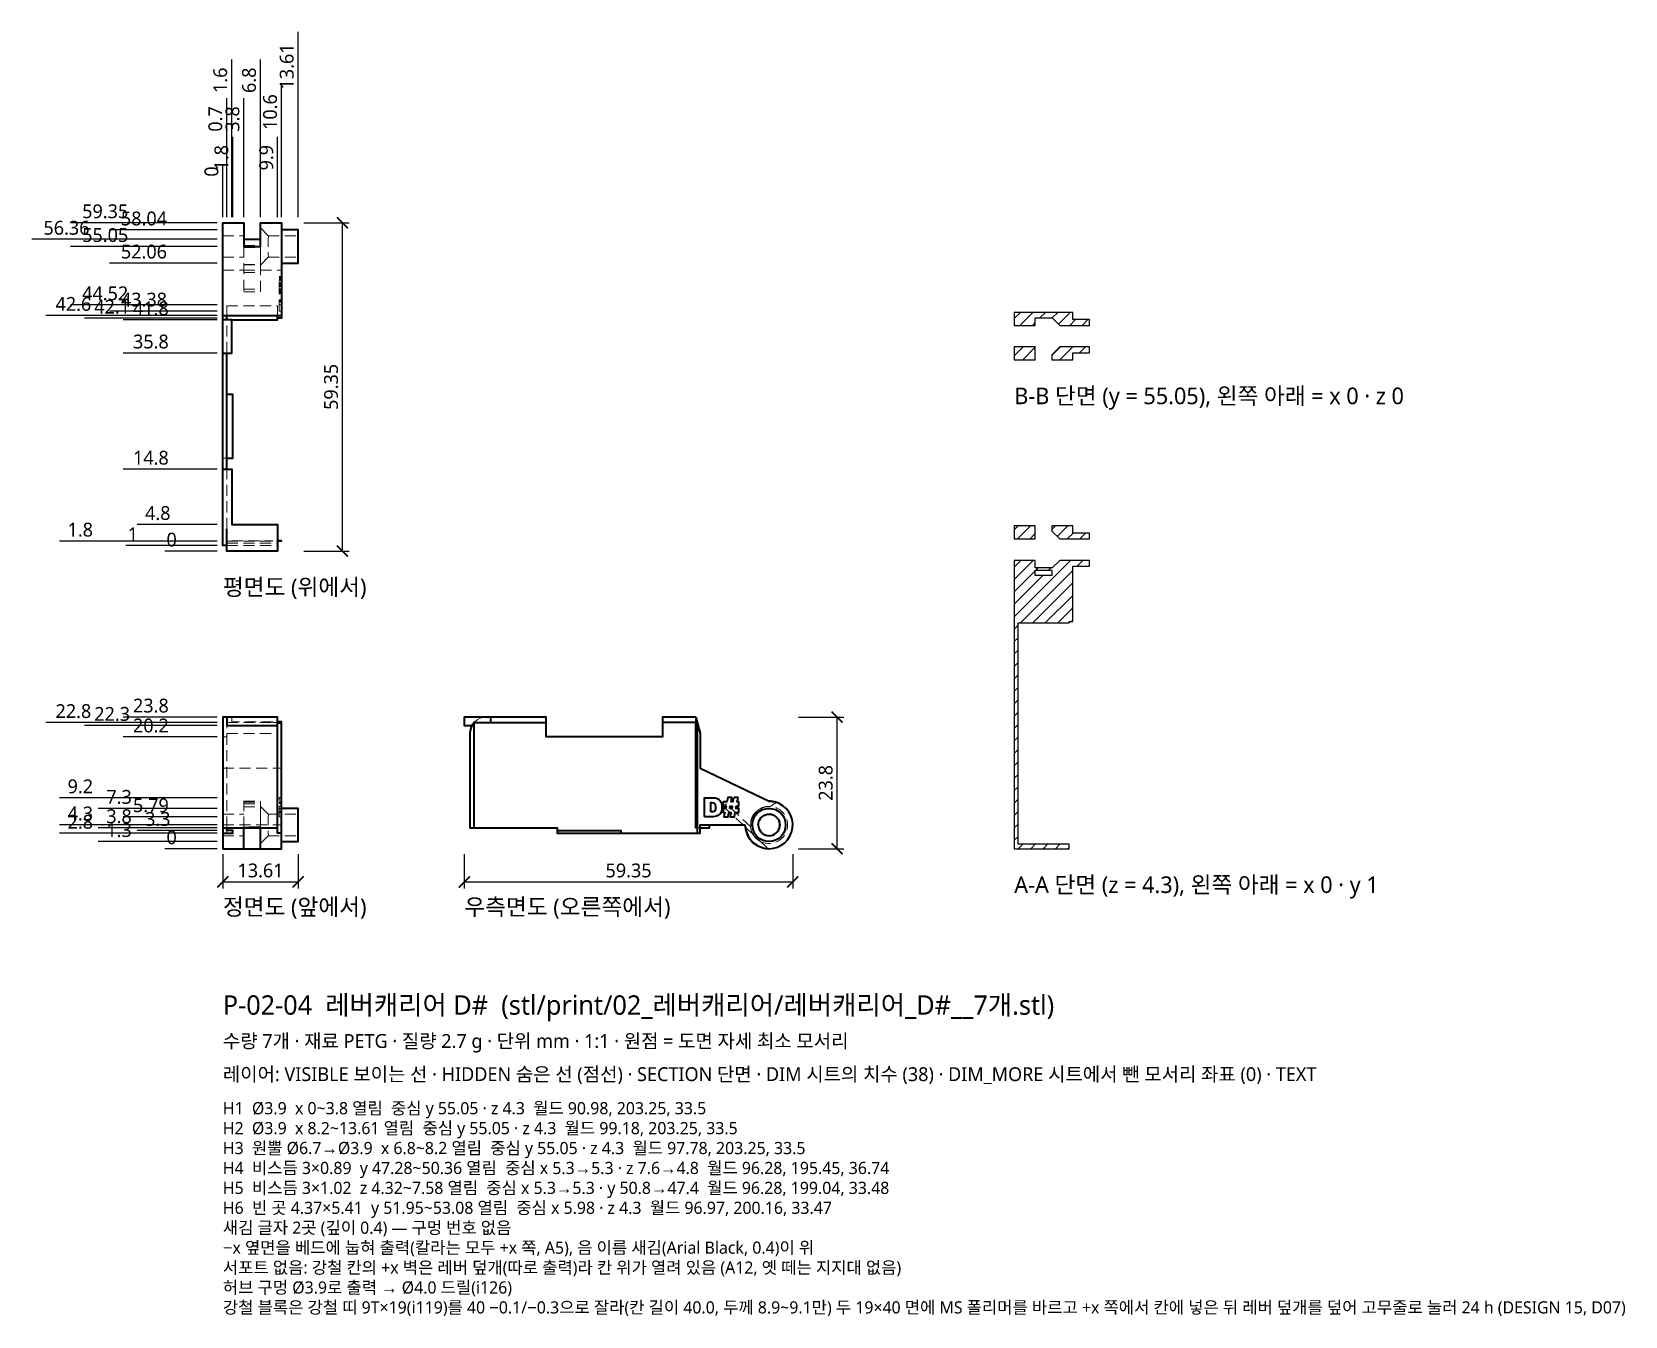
# Model space of a CAD drawing. Header units: millimetres. Extents: x -34 to 253, y -84 to 148.
import ezdxf

# ---------------------------------------------------------------- set-up
doc = ezdxf.new("R2010")
doc.units = ezdxf.units.MM
doc.linetypes.add('HIDDEN', pattern=[3, 2, -1])
for name, color, linetype, lineweight in [('DIM', 4, 'CONTINUOUS', 13), ('HIDDEN', 8, 'HIDDEN', 18), ('SECTION', 5, 'CONTINUOUS', 25), ('TEXT', 7, 'CONTINUOUS', 18), ('VISIBLE', 7, 'CONTINUOUS', 35)]:
    doc.layers.add(name, color=color, linetype=linetype, lineweight=lineweight)
doc.styles.add('KR', font='malgun.ttf')
doc.dimstyles.new('TOCCATA', dxfattribs={"dimtxt": 2.5, "dimasz": 2, "dimexe": 1.2, "dimexo": 1, "dimgap": 0.8, "dimtad": 1, "dimdsep": 46, "dimtxsty": 'KR', "dimblk": 'ARCHTICK', "dimcen": 2.5, "dimazin": 3, "dimtfac": 0.5, "dimtmove": 2, "dimatfit": 3})

# ---------------------------------------------------------------- blocks, each defined once
blk = doc.blocks.new('_ARCHTICK')
at = {"color": 0, "linetype": 'BYBLOCK', "const_width": 0.15}
blk.add_lwpolyline([(-0.5, -0.5), (0.5, 0.5)], dxfattribs=at)
blk = doc.blocks.new('*D7')
for p, q in [((1.6, 131.15), (1.6, 142.65)), ((1.6, 127.15), (1.6, 131.15)), ((1.6, 114.15), (1.6, 127.15))]:
    blk.add_line(p, q)
at = {"layer": 'Defpoints'}
for p in [(1.6, 135.15), (1.6, 113.15), (0, 53.8)]:
    blk.add_point(p, dxfattribs=at)
at = {"layer": 'DIM', "insert": (-0.45, 138.9), "char_height": 2.5, "attachment_point": 5, "rotation": 90, "style": 'KR'}
blk.add_mtext('1.6', dxfattribs=at)
blk = doc.blocks.new('*D9')
for p, q in [((3.8, 124.15), (3.8, 135.65)), ((3.8, 120.15), (3.8, 124.15)), ((3.8, 114.15), (3.8, 120.15))]:
    blk.add_line(p, q)
at = {"layer": 'Defpoints'}
for p in [(3.8, 128.15), (3.8, 113.15), (0, 53.8)]:
    blk.add_point(p, dxfattribs=at)
at = {"layer": 'DIM', "insert": (1.75, 131.9), "char_height": 2.5, "attachment_point": 5, "rotation": 90, "style": 'KR'}
blk.add_mtext('3.8', dxfattribs=at)
blk = doc.blocks.new('*D13')
for p, q in [((13.61, 131.15), (13.61, 147.65)), ((13.61, 127.15), (13.61, 131.15)), ((13.61, 114.15), (13.61, 127.15))]:
    blk.add_line(p, q)
at = {"layer": 'Defpoints'}
for p in [(13.61, 135.15), (13.61, 113.15), (0, 53.8)]:
    blk.add_point(p, dxfattribs=at)
at = {"layer": 'DIM', "insert": (11.56, 141.4), "char_height": 2.5, "attachment_point": 5, "rotation": 90, "style": 'KR'}
blk.add_mtext('13.61', dxfattribs=at)

msp = doc.modelspace()

# ---------------------------------------------------------------- hatches: boundary and pattern name
at = {"layer": 'SECTION'}
h = msp.add_hatch(dxfattribs=at)
h.set_pattern_fill('ANSI31', scale=0.5)
h.paths.add_polyline_path([(146.76, 95.946), (149.75, 95.946), (149.75, 96.01), (151.16, 94.6), (156.57, 94.6), (156.57, 95.65), (153.56, 95.65), (153.56, 96.95), (142.96, 96.95), (142.96, 94.6), (146.76, 94.6)])
h.paths.add_polyline_path([(146.76, 90.7), (142.96, 90.7), (142.96, 88.35), (146.76, 88.35)])
h.paths.add_polyline_path([(153.56, 89.65), (156.57, 89.65), (156.57, 90.7), (151.16, 90.7), (149.76, 89.3), (149.76, 88.35), (153.56, 88.35)])
h = msp.add_hatch(dxfattribs=at)
h.set_pattern_fill('ANSI31', scale=0.5)
h.paths.add_polyline_path([(146.76, 58.35), (142.96, 58.35), (142.96, 56), (146.76, 56)])
h.paths.add_polyline_path([(156.57, 57.045), (153.56, 57.045), (153.56, 58.35), (149.76, 58.35), (149.76, 57.4), (151.16, 56), (156.57, 56)])
h.paths.add_polyline_path([(146.76, 50.376), (149.76, 50.376), (149.76, 49.36), (146.76, 49.36)])
h.paths.add_polyline_path([(152.86, 0.8), (143.66, 0.8), (143.66, 40.8), (152.86, 40.8), (152.86, 41.1), (153.56, 41.1), (153.56, 51.055), (156.57, 51.055), (156.57, 52.1), (151.16, 52.1), (149.75, 50.69), (149.75, 50.751), (146.76, 50.751), (146.76, 52.1), (142.96, 52.1), (142.96, 0), (152.86, 0)])

# ---------------------------------------------------------------- linework, layer by layer
at = {"layer": 'HIDDEN'}
for points in [[(0, 110.8), (3.8, 110.8)], [(8.2, 110.8), (6.8, 112.2)], [(8.2, 110.8), (13.61, 110.8)], [(0, 106.9), (3.8, 106.9)], [(3.8, 109.02), (6.79, 109.02)], [(3.8, 108.85), (3.8, 100.67), (6.8, 100.67), (6.8, 108.85)], [(3.8, 108.68), (6.8, 108.68)], [(8.2, 106.9), (6.79, 105.49), (6.79, 109.084), (6.8, 109.071)], [(6.8, 107.207), (6.79, 107.232)], [(8.2, 106.9), (13.61, 106.9)], [(0, 104.55), (3.8, 104.55)], [(3.8, 105.57), (6.79, 105.57)], [(3.8, 105.55), (6.79, 105.55)], [(3.8, 104.57), (6.8, 104.57)], [(3.8, 104.16), (6.8, 104.16)], [(6.79, 105.931), (6.8, 105.954)], [(6.79, 105.511), (6.8, 105.521)], [(6.8, 104.55), (10.6, 104.55)], [(3.8, 101.14), (6.8, 101.14)], [(10.6, 100.546), (10.2, 100.546), (10.2, 103.417), (10.6, 103.417)], [(10.2, 103.266), (10.6, 103.266)], [(10.2, 103.122), (10.6, 103.122)], [(10.2, 102.973), (10.6, 102.973)], [(10.2, 102.882), (10.6, 102.882)], [(10.2, 102.734), (10.6, 102.734)], [(10.2, 102.358), (10.6, 102.358)], [(10.2, 102.212), (10.6, 102.212)], [(10.2, 102.139), (10.6, 102.139)], [(10.2, 102.12), (10.6, 102.12)], [(10.2, 101.988), (10.6, 101.988)], [(10.2, 101.97), (10.6, 101.97)], [(10.2, 101.844), (10.6, 101.844)], [(10.2, 101.826), (10.6, 101.826)], [(10.2, 101.75), (10.6, 101.75)], [(10.2, 101.602), (10.6, 101.602)], [(10.2, 101.23), (10.6, 101.23)], [(10.2, 101.082), (10.6, 101.082)], [(10.2, 100.99), (10.6, 100.99)], [(10.2, 100.846), (10.6, 100.846)], [(0.7, 96.4), (0.7, 98.1), (9.9, 98.1), (9.9, 96.4)], [(10.2, 100.696), (10.6, 100.696)], [(10.6, 97.183), (10.2, 97.183), (10.2, 100.333), (10.6, 100.333)], [(10.2, 99.19), (10.6, 99.19)], [(10.2, 99.032), (10.6, 99.032)], [(10.2, 98.935), (10.6, 98.935)], [(10.2, 98.832), (10.6, 98.832)], [(10.2, 98.32), (10.6, 98.32)], [(0.7, 89.6), (0.7, 95.6)], [(0, 70.6), (0.7, 70.6)], [(0.7, 57.8), (0.7, 68.6)], [(0.7, 55.6), (9.9, 55.6)], [(0.7, 55.2), (9.9, 55.2)], [(0.7, 54.8), (9.9, 54.8)], [(1.6, 55.6), (1.6, 55.676), (9, 55.676), (9, 55.6)], [(1.6, 22.805), (1.6, 23.8)], [(45.49, 22.92), (45.94, 23.29)], [(45.94, 23.29), (45.93, 23.282)], [(45.94, 23.29), (46.46, 23.57)], [(45.94, 23.29), (45.95, 23.295)], [(46.46, 23.57), (47.02, 23.74), (47.572, 23.796)], [(0, 20.2), (0.7, 20.2)], [(0.7, 22.836), (1.6, 22.836)], [(0.7, 22.823), (1.6, 22.823)], [(0.7, 22.805), (9.9, 22.805)], [(0.7, 22.8), (9.9, 22.8)], [(0.7, 3.8), (0.7, 22.3)], [(0.7, 20.8), (9.9, 20.8)], [(9.9, 22.823), (9, 22.823), (9, 22.915), (1.6, 22.915)], [(9, 22.836), (9.9, 22.836)], [(45.41, 22.836), (45.486, 22.915)], [(86.191, 20.847), (85.71, 22.05)], [(0, 14.561), (10.6, 14.561)], [(10.6, 5.739), (10.2, 5.739), (10.2, 9.261), (10.6, 9.261)], [(10.2, 9.205), (10.6, 9.205)], [(0, 6.25), (3.8, 6.25)], [(3.8, 3.799), (3.8, 8.6), (6.8, 8.6), (6.8, 3.799)], [(3.8, 8.39), (6.8, 8.39)], [(3.8, 8.09), (6.8, 8.09)], [(8.2, 6.25), (6.79, 7.66), (6.79, 3.93), (3.8, 3.93)], [(3.8, 7.6), (6.79, 7.6)], [(3.8, 7.58), (6.8, 7.58)], [(6.8, 7.635), (6.79, 7.645)], [(8.2, 6.25), (13.61, 6.25)], [(10.2, 8.458), (10.6, 8.458)], [(10.2, 8.34), (10.6, 8.34)], [(10.2, 8.294), (10.6, 8.294)], [(10.2, 8.165), (10.6, 8.165)], [(10.2, 7.717), (10.6, 7.717)], [(10.2, 7.27), (10.6, 7.27)], [(10.2, 6.725), (10.6, 6.725)], [(10.2, 6.661), (10.6, 6.661)], [(10.2, 6.529), (10.6, 6.529)], [(10.2, 5.793), (10.6, 5.793)], [(90.95, 8.09), (90.48, 7.58), (93.97, 4.3)], [(95.38, 3.93), (90.95, 8.09)], [(95.36, 4.32), (95.38, 4.7), (95.45, 5.07), (95.56, 5.44), (95.71, 5.79), (95.9, 6.12), (96.13, 6.42), (96.39, 6.7), (96.69, 6.94), (97, 7.15), (97.34, 7.33), (97.7, 7.46), (98.07, 7.55), (98.45, 7.59), (98.83, 7.6), (99.953, 8.378)], [(97.45, 5.827), (97.473, 5.847), (97.6, 5.932)], [(97.777, 6.034), (97.914, 6.102), (97.943, 6.111)], [(98.082, 6.159), (98.155, 6.184), (98.231, 6.199)], [(98.375, 6.227), (98.405, 6.233), (98.558, 6.243)], [(98.762, 6.243), (98.914, 6.233), (98.944, 6.227)], [(99.089, 6.199), (99.165, 6.184), (99.238, 6.159)], [(99.377, 6.111), (99.406, 6.102), (99.543, 6.034)], [(99.72, 5.932), (99.847, 5.847), (99.87, 5.827)], [(0, 4.3), (10.6, 4.3)], [(0.7, 2.8), (0.7, 3.3)], [(3.8, 3.92), (6.8, 3.92)], [(6.8, 3.976), (6.79, 3.986)], [(85.708, 3.8), (86.21, 3.8)], [(94.412, 3.89), (95.91, 2.48), (95.99, 2.36), (96.08, 2.24), (96.18, 2.12), (96.28, 2.01)], [(95.331, 3.976), (95.339, 3.863), (95.424, 3.433), (95.565, 3.018), (95.764, 2.618)], [(95.38, 3.93), (95.36, 4.32)], [(96.717, 4.402), (96.727, 4.555), (96.733, 4.585)], [(96.717, 4.198), (96.727, 4.045), (96.733, 4.015)], [(96.761, 4.728), (96.776, 4.804), (96.801, 4.878)], [(96.761, 3.872), (96.777, 3.795), (96.801, 3.722)], [(96.848, 5.017), (96.858, 5.046)], [(96.858, 3.554), (96.848, 3.583)], [(96.858, 5.046), (96.926, 5.183)], [(96.926, 3.417), (96.858, 3.554)], [(97.028, 5.36), (97.113, 5.487), (97.133, 5.51)], [(97.028, 3.24), (97.113, 3.113), (97.133, 3.09)], [(97.23, 5.62), (97.281, 5.679), (97.339, 5.73)], [(97.23, 2.979), (97.281, 2.921), (97.339, 2.87)], [(99.981, 5.73), (100.039, 5.679), (100.09, 5.621)], [(99.981, 2.87), (100.039, 2.921), (100.09, 2.98)], [(100.186, 3.089), (100.207, 3.112), (100.292, 3.24)], [(100.187, 5.51), (100.207, 5.487), (100.292, 5.36)], [(100.462, 5.046), (100.394, 5.183)], [(100.394, 3.417), (100.462, 3.554)], [(100.472, 5.017), (100.462, 5.046)], [(100.462, 3.554), (100.472, 3.583)], [(100.519, 4.878), (100.543, 4.805), (100.559, 4.729)], [(100.519, 3.722), (100.543, 3.795), (100.559, 3.871)], [(100.593, 4.554), (100.587, 4.584)], [(100.587, 4.016), (100.593, 4.046), (100.603, 4.198)], [(100.603, 4.402), (100.593, 4.555)], [(0, 2.35), (3.8, 2.35)], [(6.8, 1.383), (6.79, 1.359), (6.79, 2.639), (6.8, 2.618)], [(8.2, 2.35), (6.8, 0.95)], [(8.2, 2.35), (13.61, 2.35)], [(95.764, 2.617), (95.74, 2.64)], [(95.741, 2.639), (95.994, 2.255), (96.284, 1.924), (96.615, 1.634), (96.98, 1.39), (97.042, 1.359)], [(96.28, 2.01), (96.61, 1.71), (96.73, 1.62), (96.85, 1.54), (98.467, 0.021)], [(97.45, 2.773), (97.473, 2.753), (97.6, 2.668)], [(97.777, 2.566), (97.914, 2.498), (97.943, 2.489)], [(98.082, 2.441), (98.155, 2.416), (98.231, 2.401)], [(98.375, 2.373), (98.405, 2.367), (98.558, 2.357)], [(98.762, 2.357), (98.915, 2.367), (98.945, 2.373)], [(99.089, 2.401), (99.165, 2.416), (99.238, 2.441)], [(99.377, 2.489), (99.406, 2.498), (99.543, 2.566)], [(99.72, 2.668), (99.847, 2.753), (99.87, 2.773)]]:
    msp.add_lwpolyline(points, dxfattribs=at)
for centre, radius, start, end in [((34.487, 108.852), 26.327, 175.76217, -175.75275), ((34.487, 4.298), 26.327, 175.75275, -175.76217), ((98.652, 4.308), 3.349, 85.8382, -174.47531), ((98.661, 4.299), 3.349, -119.40831, 86.22745)]:
    msp.add_arc(centre, radius, start, end, dxfattribs=at)
at = {"layer": 'SECTION'}
for points in [[(146.76, 95.946), (149.75, 95.946), (149.75, 96.01), (151.16, 94.6), (156.57, 94.6), (156.57, 95.65), (153.56, 95.65), (153.56, 96.95), (142.96, 96.95), (142.96, 94.6), (146.76, 94.6)], [(146.76, 90.7), (142.96, 90.7), (142.96, 88.35), (146.76, 88.35)], [(153.56, 89.65), (156.57, 89.65), (156.57, 90.7), (151.16, 90.7), (149.76, 89.3), (149.76, 88.35), (153.56, 88.35)], [(146.76, 58.35), (142.96, 58.35), (142.96, 56), (146.76, 56)], [(156.57, 57.045), (153.56, 57.045), (153.56, 58.35), (149.76, 58.35), (149.76, 57.4), (151.16, 56), (156.57, 56)], [(152.86, 0.8), (143.66, 0.8), (143.66, 40.8), (152.86, 40.8), (152.86, 41.1), (153.56, 41.1), (153.56, 51.055), (156.57, 51.055), (156.57, 52.1), (151.16, 52.1), (149.75, 50.69), (149.75, 50.751), (146.76, 50.751), (146.76, 52.1), (142.96, 52.1), (142.96, 0), (152.86, 0)], [(146.76, 50.376), (149.76, 50.376), (149.76, 49.36), (146.76, 49.36)]]:
    msp.add_lwpolyline(points, close=True, dxfattribs=at)
at = {"layer": 'VISIBLE'}
for points in [[(0.7, 54.8), (0, 54.8), (0, 113.15), (3.8, 113.15), (3.8, 108.85), (6.8, 108.85), (6.8, 113.15), (10.6, 113.15), (10.6, 95.9), (9.9, 95.9)], [(3.8, 110.16), (6.8, 110.16)], [(10.6, 105.855), (13.61, 105.855), (13.61, 111.845), (10.6, 111.845)], [(0, 96.4), (10.6, 96.4)], [(0, 89.6), (1.6, 89.6), (1.6, 95.6), (0, 95.6)], [(0.7, 95.6), (0.7, 96.4)], [(1.607, 95.6), (9.9, 95.6), (9.9, 96.4)], [(0.7, 68.6), (0.7, 89.6)], [(0.7, 70.6), (1.8, 70.6), (1.8, 82.1), (0.7, 82.1)], [(0, 68.6), (1.6, 68.6), (1.6, 58.6), (9.9, 58.6), (9.9, 53.8), (0.7, 53.8), (0.7, 57.8)], [(9.9, 55.6), (10.6, 55.68), (9.9, 55.68)], [(10.6, 2.8), (9.9, 2.8), (9.9, 23.8), (0, 23.8), (0, 0), (10.6, 0), (10.6, 22.675), (9.9, 22.675)], [(0.7, 23.8), (0.7, 22.3), (9.9, 22.3)], [(85.41, 23.8), (79.41, 23.8), (79.41, 20.2), (58.41, 20.2), (58.41, 23.8), (43.61, 23.8), (43.61, 22.3), (45.01, 22.3), (45.1, 22.45), (45.21, 22.6), (45.33, 22.75)], [(47.572, 23.796), (47.61, 23.8)], [(48.41, 22.805), (48.41, 23.8)], [(85.41, 23.8), (85.41, 22.805), (79.41, 22.805)], [(85.41, 23.8), (86.21, 20.8)], [(9.9, 22.823), (10.6, 22.92), (9.9, 22.92)], [(45.49, 22.92), (45.12, 22.47), (44.84, 21.95), (44.67, 21.39), (44.61, 20.8), (44.61, 3.8), (60.41, 3.8), (60.41, 2.8), (86.21, 2.8), (86.21, 4.3), (94.36, 4.3)], [(45.33, 22.75), (45.41, 22.836), (45.41, 22.823)], [(45.41, 3.8), (45.41, 22.805), (58.41, 22.805)], [(85.71, 3.8), (85.41, 3.8), (85.41, 22.8), (85.71, 22.05)], [(85.71, 2.8), (85.71, 22.675)], [(86.21, 20.8), (86.191, 20.847)], [(86.21, 20.8), (86.21, 14.561), (98.66, 8.6)], [(86.993, 5.847), (86.993, 9.151), (87.007, 9.183), (87.025, 9.198), (87.047, 9.205), (88.569, 9.205), (88.979, 9.174), (89.311, 9.078), (89.575, 8.923), (89.789, 8.713), (89.95, 8.457), (90.059, 8.166), (90.122, 7.848), (90.143, 7.514), (90.112, 7.032), (90.018, 6.668), (89.868, 6.39), (89.669, 6.16), (89.436, 5.988), (89.189, 5.885), (88.862, 5.816), (88.569, 5.793), (87.047, 5.793), (87.03, 5.797), (87.011, 5.81), (86.998, 5.83), (86.993, 5.847)], [(92.168, 8.458), (91.798, 8.458), (91.949, 9.195), (91.945, 9.224), (91.927, 9.247), (91.895, 9.261), (91.243, 9.261), (91.21, 9.248), (91.191, 9.219), (91.04, 8.458), (90.41, 8.457), (90.377, 8.444), (90.363, 8.426), (90.357, 8.409), (90.356, 7.772), (90.369, 7.739), (90.387, 7.725), (90.41, 7.718), (90.892, 7.717), (90.8, 7.27), (90.41, 7.269), (90.377, 7.256), (90.363, 7.238), (90.357, 7.221), (90.356, 6.583), (90.36, 6.566), (90.377, 6.543), (90.41, 6.53), (90.656, 6.529), (90.506, 5.805), (90.508, 5.782), (90.519, 5.761), (90.537, 5.746), (90.559, 5.739), (91.207, 5.739), (91.234, 5.749), (91.247, 5.761), (91.259, 5.781), (91.412, 6.529), (91.78, 6.529), (91.636, 5.805), (91.638, 5.781), (91.646, 5.765), (91.662, 5.749), (91.69, 5.739), (92.341, 5.739), (92.358, 5.743), (92.378, 5.756), (92.393, 5.781), (92.544, 6.529), (93.173, 6.53), (93.205, 6.543), (93.224, 6.572), (93.227, 7.216), (93.213, 7.248), (93.195, 7.263), (93.173, 7.269), (92.692, 7.27), (92.783, 7.717), (93.173, 7.718), (93.205, 7.731), (93.222, 7.754), (93.227, 7.772), (93.227, 8.404), (93.222, 8.421), (93.209, 8.44), (93.179, 8.457), (92.932, 8.458), (93.076, 9.196), (93.073, 9.219), (93.058, 9.244), (93.044, 9.254), (93.022, 9.261), (92.373, 9.261), (92.34, 9.248), (92.321, 9.219)], [(92.168, 8.458), (92.321, 9.219)], [(92.168, 8.458), (92.321, 9.219)], [(10.6, 1.3), (13.61, 1.3), (13.61, 7.3), (10.6, 7.3)], [(88.13, 6.661), (88.13, 8.34), (88.32, 8.34), (88.642, 8.294), (88.842, 8.165), (88.959, 7.915), (89, 7.489), (88.982, 7.158), (88.928, 6.942), (88.848, 6.809), (88.745, 6.725), (88.582, 6.678), (88.318, 6.661), (88.13, 6.661)], [(91.56, 7.27), (91.654, 7.717), (92.022, 7.717), (91.93, 7.27), (91.56, 7.27)], [(96.971, 5.275), (97.166, 5.554), (97.407, 5.794)], [(97.406, 5.793), (97.685, 5.989)], [(97.434, 5.813), (97.45, 5.827)], [(97.685, 5.989), (97.6, 5.932)], [(97.685, 5.989), (97.993, 6.132), (98.321, 6.22)], [(97.685, 5.989), (97.777, 6.034)], [(97.943, 6.111), (97.962, 6.118)], [(98.048, 6.147), (98.082, 6.159)], [(98.231, 6.199), (98.267, 6.206)], [(98.321, 6.22), (98.66, 6.25)], [(98.321, 6.22), (98.375, 6.227)], [(98.558, 6.243), (98.66, 6.25), (98.762, 6.243)], [(98.66, 8.6), (99.77, 8.45)], [(98.66, 6.25), (98.998, 6.22), (99.327, 6.132), (99.635, 5.989)], [(98.965, 6.223), (98.944, 6.227)], [(99.089, 6.199), (99.053, 6.206)], [(99.272, 6.147), (99.238, 6.159)], [(99.377, 6.111), (99.358, 6.118)], [(99.635, 5.989), (99.543, 6.034)], [(99.635, 5.989), (99.914, 5.794)], [(99.635, 5.989), (99.72, 5.932)], [(99.886, 5.813), (99.87, 5.827)], [(100.154, 5.553), (99.913, 5.794)], [(0, 3.8), (9.9, 3.8)], [(0, 2.8), (1.8, 2.8), (1.8, 3.3), (0.7, 3.3), (0.7, 3.8)], [(3.8, 0), (3.8, 3.799)], [(6.8, 0), (6.8, 3.799)], [(60.41, 3.3), (71.91, 3.3), (71.91, 2.8)], [(86.21, 3.8), (87.91, 3.8), (87.91, 4.3)], [(94.51, 3.19), (94.36, 4.3)], [(94.413, 3.889), (94.38, 3.92), (94.45, 3.44)], [(94.45, 3.44), (94.524, 3.156)], [(94.45, 3.44), (94.57, 2.98), (94.74, 2.54)], [(94.51, 3.19), (94.94, 2.15), (95.62, 1.26)], [(96.71, 4.3), (96.74, 4.64), (96.828, 4.967), (96.971, 5.275)], [(96.71, 4.3), (96.717, 4.402)], [(96.71, 4.3), (96.74, 3.961), (96.827, 3.633), (96.971, 3.325)], [(96.71, 4.3), (96.717, 4.198)], [(96.733, 4.585), (96.737, 4.605)], [(96.737, 3.995), (96.733, 4.015)], [(96.754, 4.693), (96.761, 4.728)], [(96.761, 3.872), (96.754, 3.907)], [(96.801, 4.878), (96.813, 4.913)], [(96.813, 3.687), (96.801, 3.722)], [(96.842, 4.997), (96.848, 5.017)], [(96.848, 3.583), (96.842, 3.603)], [(96.971, 5.275), (96.926, 5.183)], [(96.971, 3.325), (96.926, 3.417)], [(96.971, 5.275), (97.028, 5.36)], [(96.971, 3.325), (97.166, 3.047), (97.407, 2.806)], [(96.971, 3.325), (97.028, 3.24)], [(97.133, 5.51), (97.147, 5.526)], [(97.147, 3.074), (97.133, 3.09)], [(97.206, 5.593), (97.23, 5.62)], [(97.23, 2.979), (97.206, 3.006)], [(97.339, 5.73), (97.366, 5.754)], [(99.913, 2.806), (100.154, 3.047)], [(99.981, 5.73), (99.953, 5.754)], [(100.154, 5.553), (100.09, 5.621)], [(100.154, 3.047), (100.09, 2.98)], [(100.154, 5.553), (100.349, 5.275)], [(100.154, 5.553), (100.187, 5.51)], [(100.154, 3.047), (100.349, 3.325)], [(100.154, 3.047), (100.173, 3.074)], [(100.173, 3.074), (100.186, 3.089)], [(100.349, 5.275), (100.292, 5.36)], [(100.349, 3.325), (100.292, 3.24)], [(100.349, 5.275), (100.492, 4.967), (100.58, 4.639), (100.61, 4.3)], [(100.349, 5.275), (100.394, 5.183)], [(100.349, 3.325), (100.492, 3.633)], [(100.349, 3.325), (100.394, 3.417)], [(100.478, 4.997), (100.472, 5.017)], [(100.492, 3.633), (100.472, 3.583)], [(100.492, 3.633), (100.581, 3.962), (100.61, 4.3)], [(100.519, 4.878), (100.507, 4.912)], [(100.507, 3.688), (100.519, 3.722)], [(100.566, 4.694), (100.559, 4.729)], [(100.559, 3.871), (100.566, 3.906)], [(100.587, 4.584), (100.583, 4.604)], [(100.583, 3.996), (100.587, 4.016)], [(100.61, 4.3), (100.603, 4.402)], [(100.61, 4.3), (100.603, 4.198)], [(94.74, 2.54), (94.96, 2.11)], [(94.74, 2.54), (94.96, 2.11)], [(94.96, 2.11), (95.22, 1.72), (95.53, 1.35), (95.87, 1.03), (96.25, 0.74), (96.66, 0.49)], [(95.62, 1.26), (95.606, 1.279)], [(95.62, 1.26), (96.51, 0.58)], [(96.51, 0.58), (96.501, 0.587), (96.51, 0.58)], [(96.51, 0.58), (97.55, 0.15)], [(97.55, 0.15), (97.1, 0.29), (96.66, 0.49)], [(97.366, 2.846), (97.339, 2.87)], [(97.685, 2.611), (97.405, 2.807)], [(97.45, 2.773), (97.435, 2.787)], [(97.55, 0.15), (98.66, 0)], [(97.55, 0.15), (98.02, 0.05), (98.49, 0), (98.466, 0.023)], [(97.685, 2.611), (97.6, 2.668)], [(97.685, 2.611), (97.993, 2.468)], [(97.685, 2.611), (97.777, 2.566)], [(97.962, 2.482), (97.943, 2.489)], [(97.993, 2.468), (98.321, 2.38)], [(97.993, 2.468), (98.082, 2.441)], [(98.267, 2.394), (98.231, 2.401)], [(98.321, 2.38), (98.66, 2.35)], [(98.321, 2.38), (98.375, 2.373)], [(98.66, 2.35), (98.558, 2.357)], [(98.66, 2.35), (98.999, 2.38)], [(98.66, 2.35), (98.762, 2.357)], [(98.945, 2.373), (98.965, 2.377)], [(98.999, 2.38), (99.327, 2.468)], [(98.999, 2.38), (99.089, 2.401)], [(99.238, 2.441), (99.272, 2.453)], [(99.327, 2.468), (99.635, 2.611)], [(99.327, 2.468), (99.358, 2.482)], [(99.358, 2.482), (99.377, 2.489)], [(99.635, 2.611), (99.543, 2.566)], [(99.635, 2.611), (99.914, 2.806)], [(99.635, 2.611), (99.72, 2.668)], [(99.87, 2.773), (99.886, 2.787)], [(99.953, 2.846), (99.981, 2.87)]]:
    msp.add_lwpolyline(points, dxfattribs=at)
msp.add_circle((98.66, 4.3), 3, dxfattribs=at)
for centre, radius, start, end in [((98.793, 5.286), 3.312, 69.44427, 92.29203), ((98.66, 4.3), 4.297, -89.99799, 75.02577)]:
    msp.add_arc(centre, radius, start, end, dxfattribs=at)

# ---------------------------------------------------------------- texts
at = {"layer": 'TEXT', "style": 'KR'}
for s, height, p in [('B-B 단면 (y = 55.05), 왼쪽 아래 = x 0 · z 0', 3, (142.96, 80.35)), ('평면도 (위에서)', 3, (0, 45.8)), ('A-A 단면 (z = 4.3), 왼쪽 아래 = x 0 · y 1', 3, (142.96, -8)), ('정면도 (앞에서)', 3, (0, -12)), ('우측면도 (오른쪽에서)', 3, (43.61, -12)), ('P-02-04  레버캐리어 D#  (stl/print/02_레버캐리어/레버캐리어_D#__7개.stl)', 3.5, (0, -30)), ('수량 7개 · 재료 PETG · 질량 2.7 g · 단위 mm · 1:1 · 원점 = 도면 자세 최소 모서리', 2.5, (0, -36)), ('레이어: VISIBLE 보이는 선 · HIDDEN 숨은 선 (점선) · SECTION 단면 · DIM 시트의 치수 (38) · DIM_MORE 시트에서 뺀 모서리 좌표 (0) · TEXT', 2.5, (0, -42)), ('H1  Ø3.9  x 0~3.8 열림  중심 y 55.05 · z 4.3  월드 90.98, 203.25, 33.5', 2.2, (0, -48)), ('H2  Ø3.9  x 8.2~13.61 열림  중심 y 55.05 · z 4.3  월드 99.18, 203.25, 33.5', 2.2, (0, -51.6)), ('H3  원뿔 Ø6.7→Ø3.9  x 6.8~8.2 열림  중심 y 55.05 · z 4.3  월드 97.78, 203.25, 33.5', 2.2, (0, -55.2)), ('H4  비스듬 3×0.89  y 47.28~50.36 열림  중심 x 5.3→5.3 · z 7.6→4.8  월드 96.28, 195.45, 36.74', 2.2, (0, -58.8)), ('H5  비스듬 3×1.02  z 4.32~7.58 열림  중심 x 5.3→5.3 · y 50.8→47.4  월드 96.28, 199.04, 33.48', 2.2, (0, -62.4)), ('H6  빈 곳 4.37×5.41  y 51.95~53.08 열림  중심 x 5.98 · z 4.3  월드 96.97, 200.16, 33.47', 2.2, (0, -66)), ('새김 글자 2곳 (깊이 0.4) — 구멍 번호 없음', 2.2, (0, -69.6)), ('−x 옆면을 베드에 눕혀 출력(칼라는 모두 +x 쪽, A5), 음 이름 새김(Arial Black, 0.4)이 위', 2.2, (0, -73.2)), ('서포트 없음: 강철 칸의 +x 벽은 레버 덮개(따로 출력)라 칸 위가 열려 있음 (A12, 옛 떼는 지지대 없음)', 2.2, (0, -76.8)), ('허브 구멍 Ø3.9로 출력 → Ø4.0 드릴(i126)', 2.2, (0, -80.4)), ('강철 블록은 강철 띠 9T×19(i119)를 40 −0.1/−0.3으로 잘라(칸 길이 40.0, 두께 8.9~9.1만) 두 19×40 면에 MS 폴리머를 바르고 +x 쪽에서 칸에 넣은 뒤 레버 덮개를 덮어 고무줄로 눌러 24 h (DESIGN 15, D07)', 2.2, (0, -84))]:
    msp.add_text(s, height=height, dxfattribs=at).set_placement(p)

# ---------------------------------------------------------------- dimensions: what is measured, and where the dimension line sits
at = {"layer": 'DIM'}
for feature_location, offset, picture, middle in [((13.61, 113.15), (0, 22), '*D13', (11.56, 141.4)), ((1.6, 113.15), (0, 22), '*D7', (-0.45, 138.9)), ((3.8, 113.15), (0, 15), '*D9', (1.75, 131.9))]:
    dim = msp.add_ordinate_dim(feature_location=feature_location, offset=offset, dtype=1, origin=(0, 53.8), dimstyle='TOCCATA', dxfattribs=at)
    dim.commit()
    dim.dimension.update_dxf_attribs({"geometry": picture, "text_midpoint": middle})
for feature_location, offset, dtype, origin in [((6.8, 113.15), (0, 22), 1, (0, 53.8)), ((10.6, 113.15), (0, 15), 1, (0, 53.8)), ((0.7, 113.15), (0, 15), 1, (0, 53.8)), ((1.8, 113.15), (0, 8), 1, (0, 53.8)), ((9.9, 113.15), (0, 8), 1, (0, 53.8)), ((0, 113.149997711), (0, 8), 1, (0, 53.799999237)), ((0, 113.15), (-15, 0), 0, (0, 53.8)), ((0, 111.84), (-8, 0), 0, (0, 53.8)), ((0, 110.16), (-22, 0), 0, (0, 53.8)), ((0, 108.85), (-15, 0), 0, (0, 53.8)), ((0, 105.86), (-8, 0), 0, (0, 53.8)), ((0, 98.32), (-15, 0), 0, (0, 53.8)), ((0, 97.18), (-8, 0), 0, (0, 53.8)), ((0, 96.4), (-22, 0), 0, (0, 53.8)), ((0, 95.9), (-15, 0), 0, (0, 53.8)), ((0, 95.6), (-8, 0), 0, (0, 53.8)), ((0, 89.6), (-8, 0), 0, (0, 53.8)), ((0, 68.6), (-8, 0), 0, (0, 53.8)), ((0, 58.6), (-8, 0), 0, (0, 53.8)), ((0, 55.6), (-22, 0), 0, (0, 53.8)), ((0, 54.8), (-15, 0), 0, (0, 53.8)), ((0, 53.799999237), (-8, 0), 0, (0, 53.799999237)), ((0, 22.8), (-22, 0), 0, (0, 0)), ((0, 22.3), (-15, 0), 0, (0, 0)), ((0, 23.8), (-8, 0), 0, (0, 0)), ((0, 20.2), (-8, 0), 0, (0, 0)), ((0, 9.2), (-22, 0), 0, (0, 0)), ((0, 7.3), (-15, 0), 0, (0, 0)), ((0, 5.79), (-8, 0), 0, (0, 0)), ((0, 4.3), (-22, 0), 0, (0, 0)), ((0, 2.8), (-22, 0), 0, (0, 0)), ((0, 3.8), (-15, 0), 0, (0, 0)), ((0, 3.3), (-8, 0), 0, (0, 0)), ((0, 1.3), (-15, 0), 0, (0, 0)), ((0, 0), (-8, 0), 0, (0, 0))]:
    msp.add_ordinate_dim(feature_location=feature_location, offset=offset, dtype=dtype, origin=origin, dimstyle='TOCCATA', dxfattribs=at).render()
for base, p1, p2 in [((21.61, 53.8), (13.61, 53.8), (13.61, 113.15)), ((110.96, 0), (102.96, 0), (102.96, 23.8))]:
    msp.add_linear_dim(base=base, p1=p1, p2=p2, angle=90, dimstyle='TOCCATA', dxfattribs=at).render()
for base, p1, p2 in [((0, -6), (0, 0), (13.61, 0)), ((43.61, -6), (43.61, 0), (102.96, 0))]:
    msp.add_linear_dim(base=base, p1=p1, p2=p2, dimstyle='TOCCATA', dxfattribs=at).render()

doc.saveas('drawing.dxf')
